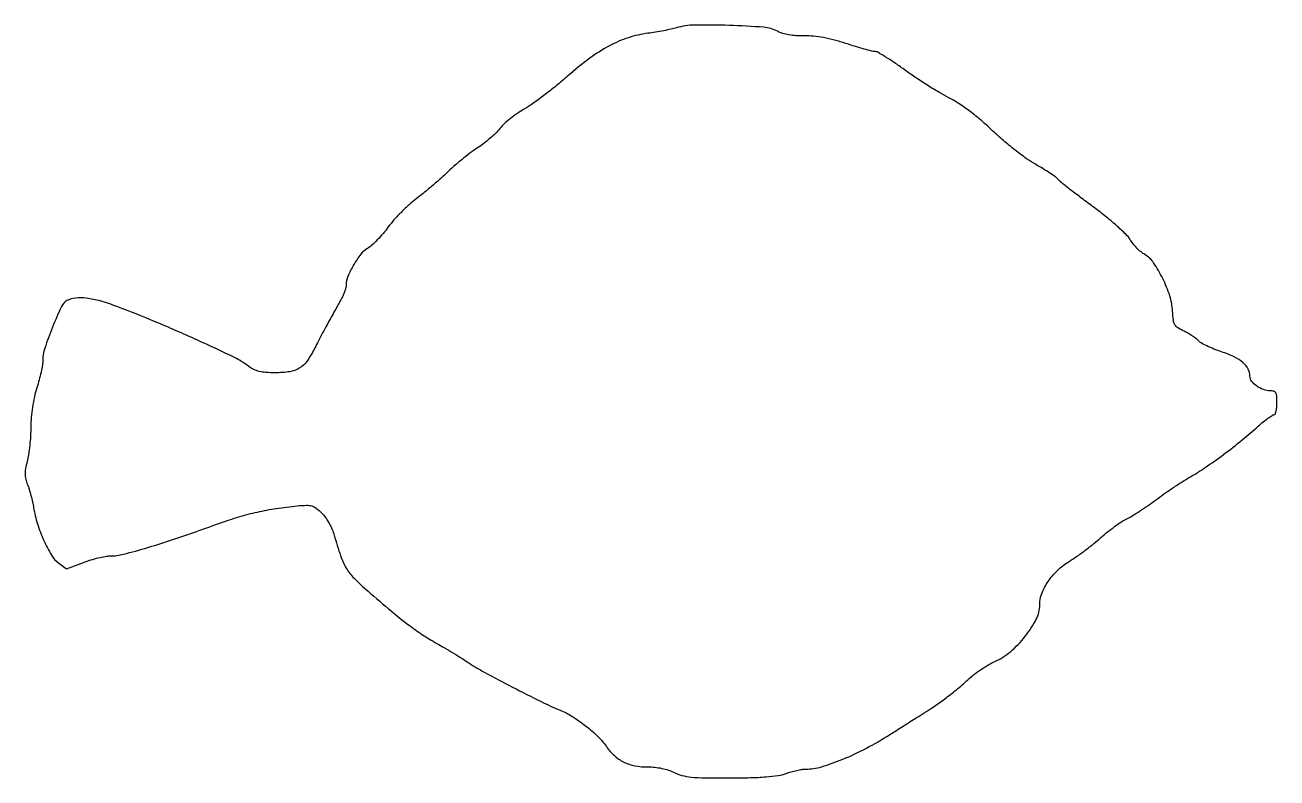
# Model space of a CAD drawing. Extents: x 0 to 417, y 0 to 251.
import ezdxf

# ---------------------------------------------------------------- set-up
doc = ezdxf.new("R2010")
doc.units = 0

msp = doc.modelspace()

# ---------------------------------------------------------------- linework, layer by layer
msp.add_lwpolyline([(217, 249.87531, -0.017864), (215.244358, 249.426786, -0.006778), (212.765625, 248.922142, -0.006703), (210.053676, 248.44577, -0.008141), (207.5, 248.074969, 0.047645), (201.025953, 246.605955, 0.042953), (194.706134, 243.902626, 0.0368), (188.121945, 239.741382, 0.021199), (180.822267, 233.843496, -0.00944), (176.973387, 230.581229, -0.008415), (172.855647, 227.336425, -0.008474), (169.055293, 224.544477, -0.025719), (166.347506, 222.827028, 0.022378), (164.056361, 221.395208, 0.017382), (161.694762, 219.643998, 0.017696), (159.603848, 217.853297, 0.040045), (158.18899, 216.32585, -0.031193), (156.837866, 214.81446, -0.015886), (154.968016, 213.082295, -0.01572), (152.919513, 211.412203, -0.022679), (151, 210.078608, 0.02037), (148.887974, 208.625673, 0.008927), (146.20625, 206.539339, 0.008818), (143.434919, 204.220856, 0.011669), (141, 202.008108, -0.008366), (138.513489, 199.718308, -0.005497), (135.578767, 197.162415, -0.005531), (132.666363, 194.736804, -0.010602), (130.268142, 192.867098, 0.023558), (127.974705, 190.981579, 0.013711), (125.39814, 188.519793, 0.013689), (122.946758, 185.906177, 0.02244), (121.036278, 183.549107, -0.017139), (119.293051, 181.351174, -0.01598), (117.363635, 179.224327, -0.016196), (115.528767, 177.446228, -0.050978), (114.150694, 176.429946, 0.093956), (111.90865, 174.459847, 0.033067), (109.493262, 170.901862, 0.032921), (107.574771, 167.072767, 0.099092), (106.993839, 164.223249, -0.055976), (106.89705, 163.388312, -0.022056), (106.586431, 162.271829, -0.021501), (106.141276, 161.08359, -0.025133), (105.615568, 160, -0.000267), (104.904793, 158.706599, -0.000083), (103.836378, 156.765625, -0.000083), (102.642056, 154.597628, -0.000092), (101.485543, 152.5, 0.00248), (100.255216, 150.24306, 0.00154), (98.832454, 147.582431, 0.001544), (97.444505, 144.947949, 0.002791), (96.326567, 142.780615, -0.037858), (93.872615, 138.744821, -0.101991), (91.418275, 136.478806, -0.100176), (88.240274, 135.345475, -0.035733), (83.412352, 135, -0.01645), (80.284186, 135.102942, -0.041179), (78.026332, 135.439803, -0.053972), (76.248319, 136.065261, -0.055162), (74.659414, 137.053265, 0.054585), (69.817622, 140.071684, 0.005333), (57.318472, 145.921357, 0.007299), (43.458505, 151.985946, 0.009714), (30.681781, 157.066014, 0.020382), (25.099319, 158.905166, 0.040276), (20.52631, 159.817813, 0.052302), (16.846107, 159.861852, 0.100045), (14.027393, 159.01466, 0.163787), (12.184406, 157.054932, 0.011953), (9.218247, 150.157172, 0.015947), (6.660179, 143.156232, 0.079776), (6, 139.044834, -0.043103), (5.872543, 137.56907, -0.011329), (5.4125, 135.239394, -0.011418), (4.765594, 132.601095, -0.011482), (4, 130, 0.022907), (3.188437, 126.990582, 0.016572), (2.551243, 123.575507, 0.016472), (2.137234, 120.094571, 0.021363), (2, 116.884079, -0.014978), (1.911412, 113.927526, -0.011537), (1.643883, 110.710989, -0.0117), (1.253763, 107.714252, -0.027129), (0.787688, 105.496003, 0.019509), (0.232556, 103.040379, 0.049584), (0.078972, 101.221258, 0.057921), (0.294477, 99.580184, 0.035898), (0.903063, 97.731652, -0.022298), (1.463157, 96.174224, -0.010629), (2.050346, 94.127423, -0.010514), (2.574303, 91.95908, -0.014704), (2.944296, 90, 0.037979), (4.203605, 84.697618, 0.028597), (6.350415, 79.100978, 0.028176), (8.865798, 74.266968, 0.099643), (11.199996, 71.683554), (13.899993, 69.684164), (19.53898, 71.842082, -0.016789), (21.935781, 72.668163, -0.014998), (24.474031, 73.366112, -0.015228), (26.792532, 73.855179, -0.044389), (28.420575, 74, 0.062172), (32.820557, 74.549238, 0.010565), (40.984219, 76.804188, 0.009813), (51.623329, 80.215153, 0.004854), (65, 84.94074, -0.015058), (71.316766, 87.028292, -0.017489), (77.442053, 88.619044, -0.017108), (83.778873, 89.804266, -0.013316), (90.73523, 90.671709, -0.016754), (93.844928, 90.870762, -0.07965), (95.607072, 90.64299, -0.095257), (97.054235, 89.894264, -0.02951), (98.895011, 88.258835, -0.043358), (100.10381, 86.820011, -0.024647), (101.317665, 84.895835, -0.024456), (102.357058, 82.822012, -0.036785), (103.035525, 80.917141, 0.014088), (105.146105, 74.016161, 0.054424), (107.025723, 69.957653, 0.059546), (109.651363, 66.584396, 0.019114), (114.293139, 62.240939, 0.004204), (122.124076, 55.57, 0.011887), (127.738504, 51.090805, 0.016196), (132.43551, 47.757135, 0.018132), (137.168385, 44.864586, -0.004913), (139.803923, 43.348036, -0.00331), (142.783793, 41.567484, -0.003334), (145.643989, 39.806452, -0.006609), (147.883882, 38.365146, 0.022306), (153.013186, 35.287809, 0.004499), (162.414485, 30.312063, 0.0048), (171.986927, 25.471417, 0.017176), (178.234902, 22.64943, -0.043921), (182.316648, 20.536487, -0.025217), (186.843119, 17.333058, -0.025265), (190.951037, 13.753146, -0.051697), (193.701447, 10.488733, 0.060088), (196.329584, 7.473289, 0.069531), (199.482468, 5.339124, 0.06697), (203.200603, 4.096769, 0.050386), (207.5, 3.717255, -0.028663), (209.802471, 3.614345, -0.026202), (212.149195, 3.249184, -0.027071), (214.350058, 2.661612, -0.039065), (216.210162, 1.890239, 0.054731), (218.822227, 0.90154, 0.038274), (221.924569, 0.349873, 0.021356), (226.508254, 0.089389, 0.004257), (234.710162, 0.043893, 0.00585), (241.650707, 0.145703, 0.013125), (246.912616, 0.422822, 0.016689), (250.866825, 0.868518, 0.050085), (253.5, 1.528836, -0.017696), (255.223491, 2.081677, -0.014625), (257.094545, 2.551001, -0.014876), (258.837477, 2.880361, -0.037835), (260.119728, 2.984944, 0.071476), (265.279393, 3.756603, 0.024815), (272.386993, 6.277093, 0.023404), (280.259859, 9.956614, 0.021399), (288, 14.458415, -0.001259), (289.692663, 15.536367, -0.000552), (291.940625, 16.95654, -0.000546), (294.329674, 18.458514, -0.000731), (296.5, 19.815254, 0.007172), (301.917906, 23.300023, 0.012124), (306.341848, 26.39311, 0.013582), (310.232801, 29.422748, 0.013033), (314.008608, 32.699843, -0.021061), (316.091563, 34.449863, -0.01504), (318.558559, 36.235628, -0.015225), (321.017496, 37.798017, -0.031164), (323.050083, 38.838906, 0.075082), (328.226024, 42.090134, 0.047546), (333.170605, 47.240296, 0.048442), (336.83761, 52.921162, 0.119666), (338, 57.708439, -0.091502), (338.695055, 61.474681, -0.057508), (340.767634, 65.456892, -0.053449), (343.905005, 69.169883, -0.053068), (347.765174, 72.143552, 0.015124), (350.230238, 73.760721, 0.008437), (353.13605, 75.869282, 0.00841), (356.00565, 78.102918, 0.013496), (358.367625, 80.113578, -0.014046), (360.589286, 82.000581, -0.012168), (363.02049, 83.855322, -0.012331), (365.305563, 85.42771, -0.034647), (367, 86.372787, 0.025941), (368.747502, 87.307983, 0.008389), (371.234375, 88.867223, 0.008339), (373.946143, 90.696615, 0.009271), (376.5, 92.553598, -0.008705), (379.197755, 94.519884, -0.0058), (382.353125, 96.682411, -0.00584), (385.463848, 98.709564, -0.011374), (388, 100.240582, 0.019862), (393.086191, 103.430013, 0.010058), (399.240715, 107.82309, 0.009956), (405.442452, 112.635801, 0.014261), (410.727657, 117.163731, -0.011166), (412.421514, 118.633159, -0.015299), (414.013753, 119.873096, -0.012001), (415.376614, 120.819644, -0.146802), (415.977657, 121, 0.29297), (416.37318, 121.253512, 0.045178), (416.699687, 122.175, 0.038448), (416.92597, 123.467092, 0.024133), (417, 125, 0.016565), (416.925307, 127.253887, 0.113316), (416.607657, 128.310921, 0.196835), (415.944482, 128.830413, 0.06906), (414.722506, 129, -0.090066), (412.473662, 129.408402, -0.066131), (410.234364, 130.606745, -0.070969), (408.55752, 132.216975, -0.167532), (408, 133.834198, 0.124062), (407.39567, 136.232305, 0.091406), (405.674876, 138.377622, 0.066613), (402.760051, 140.284962, 0.031298), (398.576207, 141.97464, -0.014143), (396.0236, 142.905068, -0.016682), (393.66679, 143.932717, -0.015687), (391.749714, 144.920828, -0.092963), (390.885416, 145.638065, 0.055409), (390.160372, 146.337424, 0.017926), (388.945668, 147.206107, 0.017627), (387.515401, 148.082452, 0.018919), (386.059734, 148.834066, -0.031307), (383.996619, 149.964877, -0.12219), (382.998365, 151.007544, -0.099997), (382.499138, 152.508299, -0.017339), (382.237603, 155.502346, 0.064639), (381.301635, 160.600897, 0.036559), (378.94595, 166.435358, 0.036206), (375.928508, 171.594709, 0.109344), (372.969625, 174.358872, -0.043638), (371.73734, 175.240071, -0.022832), (370.360937, 176.531767, -0.02253), (369.060739, 177.995125, -0.031961), (368.052885, 179.41443, 0.06241), (366.633565, 181.175933, 0.01122), (363.531318, 184.039806, 0.011951), (359.719898, 187.244422, 0.010554), (355.600774, 190.40263, -0.00333), (351.544511, 193.420605, -0.004529), (347.927981, 196.20078, -0.003044), (344.932812, 198.576321, -0.050405), (344.026112, 199.468537, 0.063669), (343.206739, 200.233249, 0.009311), (341.332263, 201.529781, 0.010397), (339.044345, 202.982433, 0.008752), (336.563858, 204.427164, -0.02738), (333.6163, 206.294285, -0.011285), (329.829519, 209.125304, -0.011126), (325.894551, 212.351781, -0.014044), (322.40906, 215.516026, 0.014569), (318.676295, 218.897613, 0.015253), (314.808259, 222.002804, 0.016214), (311.069381, 224.635537, 0.026963), (307.739866, 226.573711, -0.0155), (304.570887, 228.32247, -0.007212), (300.566472, 230.775801, -0.007137), (296.433454, 233.474006, -0.009892), (292.812754, 236.017675, 0.008671), (289.567748, 238.309261, 0.011998), (286.574641, 240.242692, 0.008643), (284.032095, 241.740109, 0.129457), (283.045146, 242, -0.06221), (282.038291, 242.125759, -0.005577), (279.57285, 242.780755, -0.007191), (276.642326, 243.63999, -0.005553), (273.472258, 244.657888, 0.014985), (269.596559, 245.8222, 0.020081), (266.017304, 246.629025, 0.022082), (262.700279, 247.087661, 0.028168), (259.615848, 247.201581, -0.02069), (256.91796, 247.260863, -0.026599), (254.453879, 247.549311, -0.029683), (252.316969, 248.047547, -0.050096), (250.615848, 248.743864, 0.104055), (246.06776, 250.057931, 0.010065), (234.535893, 250.678657, 0.012008), (223.043091, 250.789354, 0.067972)], format="xyb", close=True)

doc.saveas('drawing.dxf')
